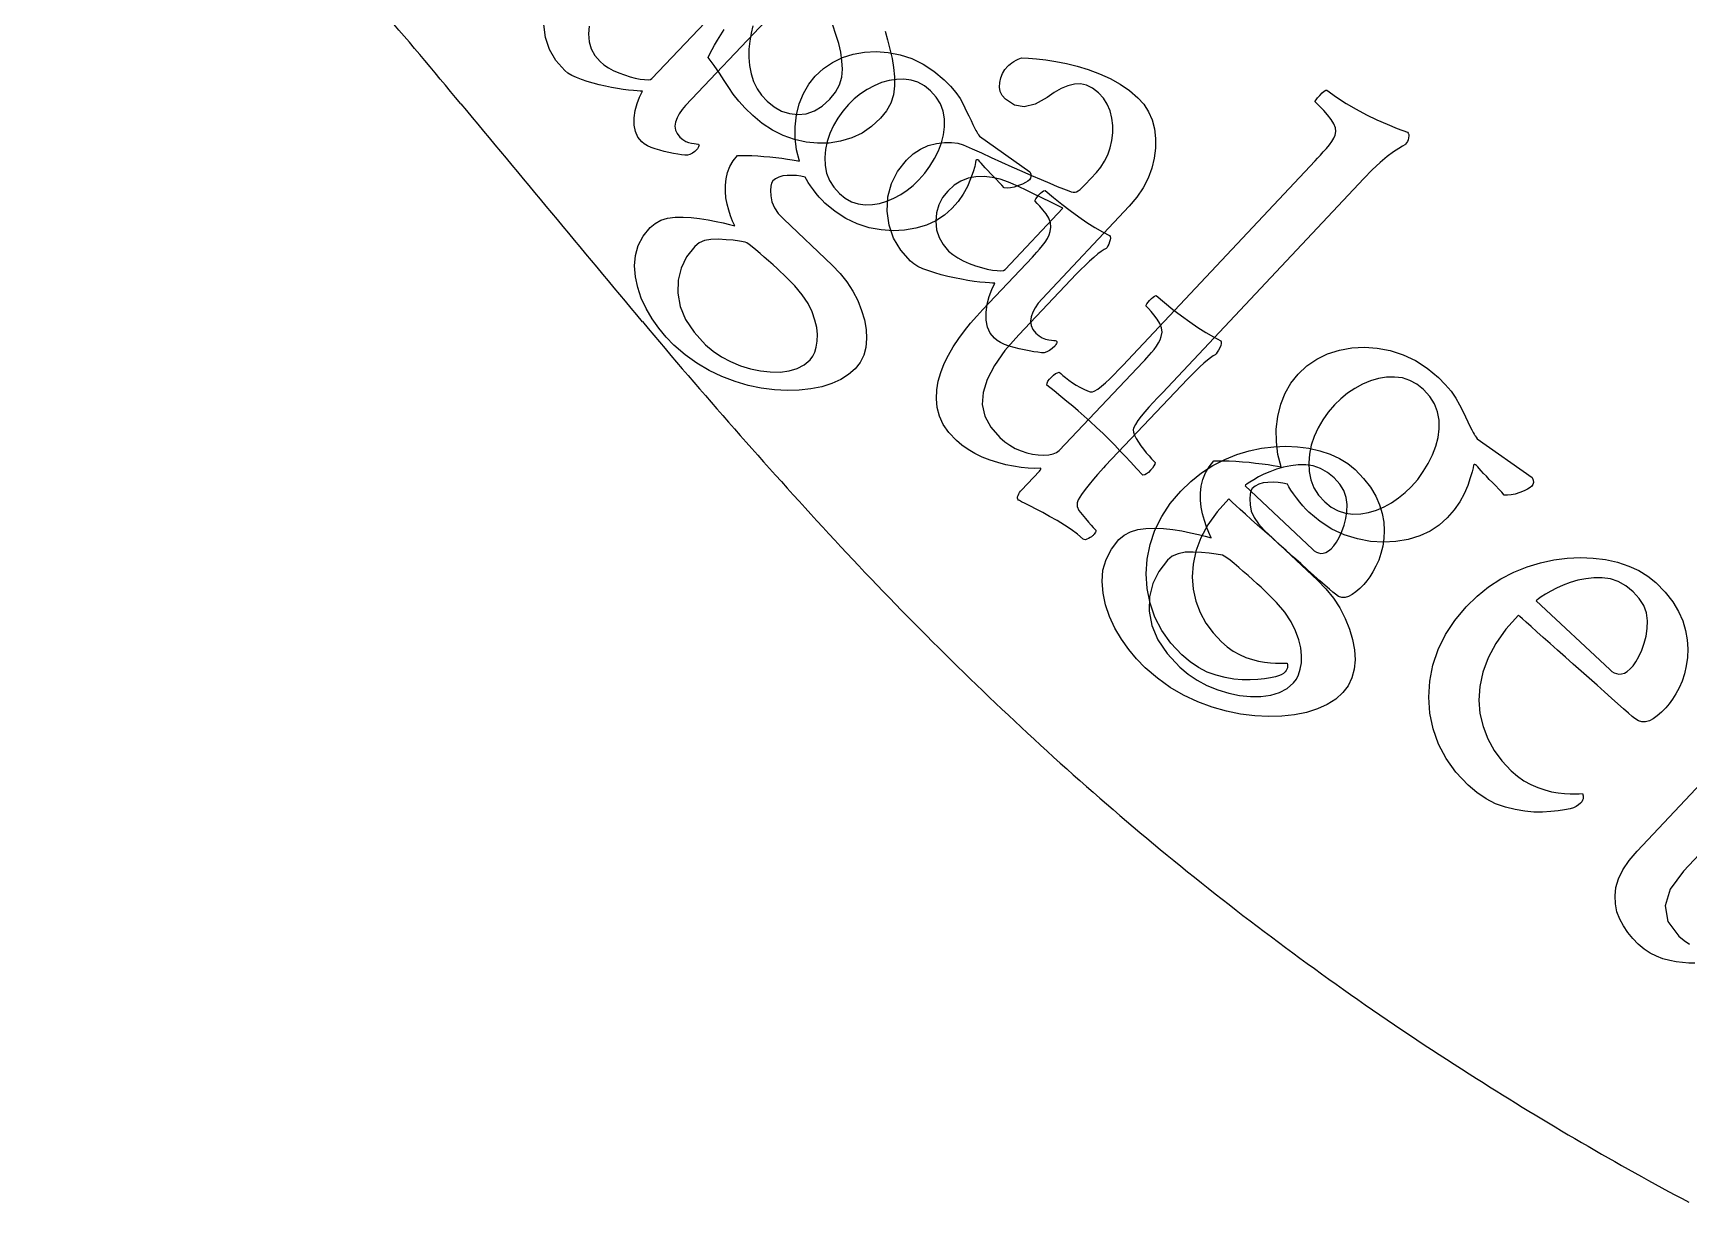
# Model space of a CAD drawing. Header units: millimetres. Extents: x -70 to 70, y -70 to 70.
# Drawn here: x -0.08 to 5.61, y 36.67 to 40.71 of the extents above; entities that cross this region are included whole.
import ezdxf

# ---------------------------------------------------------------- set-up
doc = ezdxf.new("R2010")
doc.units = ezdxf.units.MM
for name, color, linetype in [('CUT_INNER', 6, 'Continuous'), ('CUT_OUTER', 1, 'Continuous'), ('ENGRAVE', 7, 'Continuous'), ('TEXT', 5, 'Continuous')]:
    doc.layers.add(name, color=color, linetype=linetype)

msp = doc.modelspace()

# ---------------------------------------------------------------- linework, layer by layer
at = {"layer": 'CUT_INNER'}
for centre, radius, start, end in [((0.0002, 20.0603), 41.0136, 353.05814, 94.1637), ((0.0003, 20.06), 50.1396, 262.72628, 52.924), ((-15.6439, 26.4044), 22.0847, 39.54753, 41.8332), ((127.5537, 144.8876), 163.775, 219.612412, 219.9536), ((18.0309, 53.1518), 20.9089, 219.98242, 222.644), ((11.9521, 47.5672), 12.6543, 222.69005, 227.07381), ((10.5196, 46.0436), 10.5631, 227.13458, 232.39566), ((10.6326, 46.2078), 10.7622, 232.45253, 237.66813), ((10.6497, 46.1737), 10.7425, 237.494, 242.00017)]:
    msp.add_arc(centre, radius, start, end, dxfattribs=at)
at = {"layer": 'CUT_OUTER'}
msp.add_circle((0, 0), 70.2, dxfattribs=at)
at = {"layer": 'ENGRAVE'}
msp.add_circle((0, 20.0601), 46.307, dxfattribs=at)
at = {"layer": 'TEXT'}
for points in [[(2.4346, 40.7514), (2.1583, 40.4597), (2.1463, 40.4458), (2.1366, 40.4317), (2.129, 40.4174), (2.1237, 40.4029), (2.1215, 40.3888), (2.1232, 40.3755), (2.1289, 40.3632), (2.1386, 40.3517), (2.1487, 40.3431), (2.1588, 40.3367), (2.1688, 40.3324), (2.1787, 40.3302), (2.1877, 40.3291), (2.1947, 40.3281), (2.1998, 40.3273), (2.2029, 40.3266), (2.204, 40.325), (2.2044, 40.3231), (2.2041, 40.3208), (2.2031, 40.3181), (2.2018, 40.3154), (2.2004, 40.3131), (2.199, 40.3111), (2.1977, 40.3095), (2.1899, 40.3022), (2.1818, 40.2963), (2.1732, 40.2918), (2.1643, 40.2888), (2.1555, 40.2895), (2.1446, 40.2909), (2.1317, 40.2928), (2.1167, 40.2953), (2.1008, 40.2983), (2.0851, 40.3018), (2.0695, 40.3059), (2.0541, 40.3105), (2.0397, 40.3158), (2.0271, 40.3216), (2.0164, 40.3282), (2.0075, 40.3354), (1.9944, 40.3514), (1.9858, 40.3704), (1.9817, 40.3924), (1.9819, 40.4175), (1.9855, 40.4432), (1.9914, 40.4671), (1.9995, 40.4891), (2.0098, 40.5094), (2.0026, 40.5096), (1.9923, 40.5102), (1.9789, 40.5114), (1.9624, 40.5131), (1.9438, 40.5154), (1.9244, 40.5185), (1.904, 40.5221), (1.8828, 40.5265), (1.8614, 40.5315), (1.8406, 40.5369), (1.8205, 40.5427), (1.8009, 40.5491), (1.7828, 40.5559), (1.7673, 40.5634), (1.7541, 40.5714), (1.7435, 40.58), (1.7128, 40.6147), (1.6904, 40.6527), (1.6764, 40.694), (1.6706, 40.7386)], [(1.8268, 40.7329), (1.8242, 40.706), (1.8265, 40.6791), (1.8339, 40.6544), (1.8465, 40.6319), (1.8642, 40.6116), (1.8642, 40.6116), (1.8775, 40.6004), (1.8928, 40.5901), (1.9099, 40.5807), (1.9289, 40.5723), (1.9485, 40.565), (1.9673, 40.559), (1.9852, 40.5543), (2.0024, 40.551), (2.0174, 40.549), (2.0291, 40.5487), (2.0375, 40.5499), (2.0426, 40.5528), (2.2255, 40.7458)], [(2.8438, 40.7156), (2.8522, 40.6856), (2.8607, 40.6542), (2.8682, 40.6222), (2.8733, 40.5904), (2.876, 40.5589), (2.8762, 40.5276), (2.8725, 40.4972), (2.8632, 40.4684), (2.8484, 40.4414), (2.8281, 40.416), (2.7977, 40.3878), (2.7647, 40.3653), (2.7292, 40.3484), (2.6911, 40.337), (2.6516, 40.331), (2.612, 40.33), (2.5722, 40.3339), (2.5323, 40.3429), (2.4933, 40.3567), (2.4564, 40.375), (2.4215, 40.398), (2.3888, 40.4255), (2.3634, 40.4506), (2.3412, 40.475), (2.3222, 40.499), (2.3065, 40.5223), (2.2914, 40.546), (2.2747, 40.5712), (2.2563, 40.5977), (2.2363, 40.6256), (2.242, 40.6381), (2.2493, 40.6522), (2.2581, 40.6679), (2.2683, 40.6852), (2.2795, 40.7032), (2.2913, 40.7211)], [(2.3898, 40.7342), (2.3834, 40.7089), (2.3785, 40.6816), (2.3758, 40.6534), (2.3757, 40.6253), (2.3783, 40.5973), (2.3836, 40.5693), (2.3919, 40.5425), (2.4038, 40.5178), (2.4192, 40.4952), (2.4381, 40.4748), (2.4626, 40.4551), (2.4884, 40.4409), (2.5156, 40.4321), (2.5442, 40.4288), (2.573, 40.4316), (2.6008, 40.4413), (2.6277, 40.4579), (2.6535, 40.4814), (2.673, 40.5058), (2.6868, 40.5312), (2.6949, 40.5576), (2.6973, 40.5852), (2.6955, 40.6137), (2.6913, 40.6432), (2.6845, 40.6735), (2.6751, 40.7047), (2.6645, 40.7366)], [(5.6264, 37.511), (5.6064, 37.5113), (5.5849, 37.5126), (5.5629, 37.5155), (5.5404, 37.5201), (5.5174, 37.5262), (5.4946, 37.5346), (5.4729, 37.5456), (5.4522, 37.5594), (5.4326, 37.576), (5.4138, 37.5954), (5.3969, 37.6163), (5.382, 37.6387), (5.3691, 37.6626), (5.3593, 37.6878), (5.3539, 37.7143), (5.3527, 37.7419), (5.3558, 37.7708), (5.3643, 37.8007), (5.3793, 37.8316), (5.4009, 37.8634), (5.4289, 37.8962), (5.851, 38.3452)], [(5.9699, 38.2333), (5.5882, 37.8272), (5.5424, 37.7657), (5.5245, 37.7078), (5.5343, 37.6537), (5.572, 37.6034), (5.5899, 37.5882), (5.6086, 37.5756)]]:
    msp.add_lwpolyline(points, dxfattribs=at)
for points in [[(2.6624, 39.9105), (2.6891, 39.8828), (2.7126, 39.8533), (2.7328, 39.8221), (2.7498, 39.7891), (2.7633, 39.7555), (2.7728, 39.7225), (2.7785, 39.6902), (2.7802, 39.6584), (2.7776, 39.6283), (2.7703, 39.601), (2.7582, 39.5765), (2.7413, 39.5548), (2.7187, 39.5346), (2.6919, 39.5176), (2.6612, 39.5037), (2.6263, 39.493), (2.5885, 39.4855), (2.5487, 39.4812), (2.5069, 39.4801), (2.4633, 39.4823), (2.4185, 39.4879), (2.3736, 39.4973), (2.3285, 39.5106), (2.2831, 39.5276), (2.2388, 39.5485), (2.1965, 39.5735), (2.1564, 39.6025), (2.1183, 39.6356), (2.0911, 39.6636), (2.0662, 39.6939), (2.0434, 39.7266), (2.023, 39.7617), (2.0059, 39.798), (1.9936, 39.8346), (1.9859, 39.8714), (1.9829, 39.9084), (1.9858, 39.9445), (1.9957, 39.9786), (2.0127, 40.0106), (2.0366, 40.0407), (2.0533, 40.0548), (2.0731, 40.0653), (2.096, 40.0722), (2.122, 40.0755), (2.1497, 40.0761), (2.1778, 40.0749), (2.2064, 40.0719), (2.2353, 40.0672), (2.263, 40.0617), (2.2876, 40.0563), (2.3092, 40.0509), (2.3278, 40.0457), (2.32, 40.0624), (2.3129, 40.0805), (2.3066, 40.0999), (2.3011, 40.1206), (2.2969, 40.1422), (2.2949, 40.164), (2.2951, 40.186), (2.2973, 40.2082), (2.3022, 40.23), (2.3105, 40.2505), (2.322, 40.2697), (2.3369, 40.2878), (2.3512, 40.2885), (2.3676, 40.2886), (2.3859, 40.288), (2.4062, 40.2868), (2.4273, 40.2851), (2.4482, 40.2832), (2.4688, 40.2809), (2.4891, 40.2784), (2.5081, 40.2758), (2.5245, 40.2732), (2.5383, 40.2706), (2.5495, 40.2681), (2.5396, 40.3075), (2.5347, 40.3472), (2.5346, 40.3872), (2.5396, 40.4276), (2.5491, 40.4663), (2.563, 40.5014), (2.5813, 40.5329), (2.6038, 40.5608), (2.6321, 40.5868), (2.6634, 40.6081), (2.6976, 40.6246), (2.7347, 40.6365), (2.7737, 40.6435), (2.8135, 40.6455), (2.854, 40.6425), (2.8953, 40.6345), (2.936, 40.6212), (2.9748, 40.6025), (3.0118, 40.5784), (3.0468, 40.5488), (3.0684, 40.5269), (3.0867, 40.5051), (3.1017, 40.4836), (3.1135, 40.4622), (3.1231, 40.442), (3.1317, 40.424), (3.1392, 40.4081), (3.1457, 40.3945), (3.1517, 40.3828), (3.156, 40.3744), (3.1587, 40.3692), (3.1599, 40.3673), (3.1607, 40.3662), (3.1623, 40.3636), (3.1647, 40.3596), (3.168, 40.3541), (3.341, 40.2315), (3.3444, 40.2235), (3.3453, 40.2164), (3.344, 40.2101), (3.3404, 40.2046), (3.3349, 40.2), (3.3266, 40.1952), (3.3157, 40.19), (3.302, 40.1844), (3.2877, 40.1797), (3.2748, 40.1768), (3.2634, 40.1758), (3.2534, 40.1768), (3.2451, 40.1859), (3.2361, 40.1956), (3.2265, 40.2056), (3.2163, 40.2161), (3.2062, 40.2264), (3.1968, 40.2362), (3.1883, 40.2454), (3.1806, 40.254), (3.1743, 40.2612), (3.1697, 40.2664), (3.167, 40.2695), (3.166, 40.2706), (3.1632, 40.2727), (3.1607, 40.2736), (3.1583, 40.2733), (3.1561, 40.2717), (3.1551, 40.2635), (3.1518, 40.25), (3.1461, 40.2314), (3.138, 40.2076), (3.1271, 40.1814), (3.1126, 40.1556), (3.0945, 40.1303), (3.0729, 40.1054), (3.0477, 40.0827), (3.0187, 40.0638), (2.986, 40.0488), (2.9496, 40.0377), (2.9108, 40.031), (2.8712, 40.0291), (2.8306, 40.032), (2.789, 40.0398), (2.748, 40.0527), (2.709, 40.0712), (2.6719, 40.0952), (2.6368, 40.1247), (2.6273, 40.1343), (2.6175, 40.1451), (2.6076, 40.1571), (2.5974, 40.1704), (2.588, 40.1834), (2.5801, 40.195), (2.5739, 40.205), (2.5694, 40.2134), (2.5548, 40.2167), (2.5397, 40.2188), (2.524, 40.2198), (2.5077, 40.2195), (2.4921, 40.2178), (2.4787, 40.214), (2.4673, 40.2082), (2.458, 40.2005), (2.454, 40.1935), (2.4514, 40.1827), (2.4504, 40.168), (2.4509, 40.1494), (2.4546, 40.129), (2.4633, 40.1087), (2.4769, 40.0886), (2.4955, 40.0686)], [(3.7131, 40.4864), (3.7333, 40.4641), (3.7494, 40.4388), (3.7615, 40.4107), (3.7695, 40.3796), (3.7735, 40.3467), (3.7733, 40.3133), (3.769, 40.2792), (3.7606, 40.2445), (3.7479, 40.2101), (3.7307, 40.177), (3.7091, 40.145), (3.683, 40.1143), (3.3832, 39.7954), (3.3703, 39.7802), (3.3597, 39.7648), (3.3516, 39.7492), (3.3459, 39.7334), (3.3435, 39.718), (3.3455, 39.7036), (3.3517, 39.6901), (3.3622, 39.6777), (3.3733, 39.6684), (3.3843, 39.6614), (3.3952, 39.6568), (3.4061, 39.6544), (3.4158, 39.6533), (3.4235, 39.6523), (3.429, 39.6514), (3.4324, 39.6506), (3.4336, 39.6489), (3.434, 39.6468), (3.4337, 39.6443), (3.4327, 39.6414), (3.4312, 39.6384), (3.4298, 39.6359), (3.4283, 39.6337), (3.4268, 39.6319), (3.4184, 39.624), (3.4095, 39.6176), (3.4003, 39.6126), (3.3905, 39.6093), (3.3809, 39.6101), (3.3691, 39.6115), (3.355, 39.6135), (3.3387, 39.6161), (3.3214, 39.6194), (3.3042, 39.6232), (3.2873, 39.6275), (3.2704, 39.6325), (3.2547, 39.6381), (3.241, 39.6445), (3.2293, 39.6516), (3.2196, 39.6594), (3.2053, 39.6768), (3.1959, 39.6974), (3.1912, 39.7214), (3.1914, 39.7487), (3.1952, 39.7767), (3.2015, 39.8027), (3.2102, 39.8268), (3.2214, 39.8489), (3.2136, 39.849), (3.2023, 39.8497), (3.1877, 39.8509), (3.1697, 39.8527), (3.1495, 39.8552), (3.1283, 39.8584), (3.1061, 39.8623), (3.083, 39.867), (3.0597, 39.8723), (3.037, 39.8781), (3.015, 39.8844), (2.9937, 39.8912), (2.974, 39.8986), (2.957, 39.9066), (2.9427, 39.9153), (2.931, 39.9247), (2.8975, 39.9623), (2.8729, 40.0036), (2.8575, 40.0485), (2.851, 40.0971), (2.8537, 40.1458), (2.8656, 40.1913), (2.8868, 40.2335), (2.9172, 40.2724), (2.9404, 40.2938), (2.9653, 40.3104), (2.9919, 40.3223), (3.0202, 40.3295), (3.0478, 40.3327), (3.0724, 40.333), (3.0941, 40.3303), (3.1127, 40.3246), (3.1432, 40.3112), (3.1752, 40.2969), (3.2088, 40.2817), (3.244, 40.2655), (3.2794, 40.2493), (3.3139, 40.2338), (3.3473, 40.219), (3.3798, 40.205), (3.4098, 40.1924), (3.4356, 40.1817), (3.4574, 40.1731), (3.475, 40.1664), (3.4831, 40.1635), (3.4903, 40.162), (3.4966, 40.162), (3.502, 40.1634), (3.5076, 40.1665), (3.5143, 40.1716), (3.5222, 40.1789), (3.5313, 40.1881), (3.5701, 40.2294), (3.5853, 40.2478), (3.5983, 40.2682), (3.6091, 40.2905), (3.6175, 40.3148), (3.6234, 40.3401), (3.6263, 40.3655), (3.6264, 40.391), (3.6236, 40.4167), (3.6175, 40.4414), (3.6077, 40.4641), (3.5942, 40.4849), (3.577, 40.5038), (3.557, 40.5196), (3.5365, 40.5299), (3.5157, 40.5345), (3.4945, 40.5336), (3.4725, 40.5279), (3.4495, 40.5183), (3.4254, 40.5049), (3.4004, 40.4875), (3.3598, 40.4642), (3.3224, 40.4555), (3.2883, 40.4613), (3.2573, 40.4816), (3.2466, 40.4941), (3.2398, 40.5078), (3.2368, 40.5227), (3.2378, 40.5387), (3.2418, 40.5548), (3.2479, 40.5697), (3.2559, 40.5833), (3.2661, 40.5958), (3.2691, 40.5986), (3.2734, 40.602), (3.2792, 40.6062), (3.2864, 40.6111), (3.294, 40.6158), (3.301, 40.6194), (3.3073, 40.622), (3.313, 40.6235), (3.3371, 40.6227), (3.3647, 40.6204), (3.3958, 40.6168), (3.4304, 40.6117), (3.4671, 40.6047), (3.5043, 40.5953), (3.5421, 40.5835), (3.5804, 40.5694), (3.6176, 40.5526), (3.6522, 40.5333), (3.684, 40.5112), (3.7131, 40.4864)], [(2.9998, 40.5107), (2.9788, 40.5277), (2.9565, 40.54), (2.933, 40.5476), (2.9082, 40.5507), (2.8827, 40.5498), (2.8574, 40.5458), (2.8321, 40.5386), (2.8069, 40.5282), (2.7826, 40.5151), (2.7596, 40.5), (2.7382, 40.4828), (2.7182, 40.4635), (2.6987, 40.441), (2.6816, 40.4169), (2.6668, 40.3913), (2.6544, 40.3642), (2.6449, 40.3364), (2.6389, 40.3087), (2.6365, 40.281), (2.6376, 40.2535), (2.6428, 40.2268), (2.6528, 40.2019), (2.6675, 40.1787), (2.6869, 40.1572), (2.7071, 40.1409), (2.7286, 40.129), (2.7515, 40.1216), (2.7756, 40.1186), (2.8003, 40.1194), (2.825, 40.1235), (2.8495, 40.1307), (2.874, 40.1411), (2.8977, 40.154), (2.9199, 40.1688), (2.9407, 40.1855), (2.9599, 40.2042), (2.9801, 40.2273), (2.9981, 40.2517), (3.0138, 40.2774), (3.0272, 40.3043), (3.0378, 40.3318), (3.0449, 40.3592), (3.0484, 40.3865), (3.0483, 40.4138), (3.044, 40.4402), (3.0344, 40.4652), (3.0197, 40.4887), (2.9998, 40.5107)], [(4.3221, 40.2696), (4.3306, 40.2788), (4.3399, 40.289), (4.35, 40.3002), (4.3608, 40.3123), (4.371, 40.3247), (4.3793, 40.3364), (4.3857, 40.3475), (4.3902, 40.3579), (4.3931, 40.3701), (4.3919, 40.3832), (4.3865, 40.3972), (4.3769, 40.4122), (4.3648, 40.4276), (4.3516, 40.4428), (4.3373, 40.4579), (4.3219, 40.4729), (4.3224, 40.4748), (4.3252, 40.4791), (4.3305, 40.4859), (4.3382, 40.4949), (4.3464, 40.5038), (4.3531, 40.5097), (4.3584, 40.5126), (4.3623, 40.5126), (4.395, 40.4891), (4.4286, 40.4671), (4.463, 40.4469), (4.4981, 40.4283), (4.5337, 40.4112), (4.569, 40.3956), (4.6043, 40.3814), (4.6394, 40.3687), (4.642, 40.3652), (4.6435, 40.3607), (4.6438, 40.3553), (4.6431, 40.3488), (4.6414, 40.3422), (4.6392, 40.3364), (4.6364, 40.3313), (4.633, 40.3269), (4.6304, 40.3252), (4.6226, 40.3202), (4.6096, 40.3119), (4.5914, 40.3002), (4.5694, 40.2845), (4.545, 40.2639), (4.5181, 40.2386), (4.4888, 40.2085), (3.7968, 39.4724), (3.7807, 39.4552), (3.7653, 39.4385), (3.7505, 39.4223), (3.7364, 39.4066), (3.7237, 39.3915), (3.7129, 39.3772), (3.7041, 39.3636), (3.6973, 39.3507), (3.6963, 39.3444), (3.6976, 39.3363), (3.7011, 39.3264), (3.7069, 39.3148), (3.7143, 39.3024), (3.7225, 39.2901), (3.7316, 39.2779), (3.7416, 39.2658), (3.7512, 39.2548), (3.7595, 39.2456), (3.7664, 39.2383), (3.7718, 39.2329), (3.7704, 39.2271), (3.7674, 39.2206), (3.7628, 39.2134), (3.7565, 39.2055), (3.7496, 39.1982), (3.7428, 39.1929), (3.7363, 39.1897), (3.7301, 39.1885), (3.7084, 39.2117), (3.6881, 39.2336), (3.669, 39.254), (3.6512, 39.2731), (3.6334, 39.2918), (3.614, 39.3114), (3.5932, 39.3318), (3.571, 39.353), (3.5492, 39.3732), (3.5282, 39.3921), (3.508, 39.4097), (3.4886, 39.4259), (3.4689, 39.4422), (3.4475, 39.4597), (3.4246, 39.4785), (3.4001, 39.4987), (3.4009, 39.505), (3.4038, 39.5117), (3.4086, 39.5187), (3.4154, 39.5261), (3.423, 39.5328), (3.4299, 39.5379), (3.4362, 39.5413), (3.4419, 39.5431), (3.4476, 39.538), (3.4551, 39.5317), (3.4645, 39.5243), (3.4758, 39.5156), (3.4882, 39.5067), (3.5008, 39.4985), (3.5137, 39.491), (3.5269, 39.4841), (3.5391, 39.4788), (3.5491, 39.4759), (3.5569, 39.4755), (3.5625, 39.4775), (3.5749, 39.485), (3.588, 39.4946), (3.6016, 39.5063), (3.6159, 39.52), (3.6307, 39.535), (3.6459, 39.5507), (3.6616, 39.5671), (3.6778, 39.5843)], [(3.0624, 39.9596), (3.0769, 39.9474), (3.0936, 39.9363), (3.1123, 39.9262), (3.133, 39.9171), (3.1544, 39.9092), (3.1749, 39.9028), (3.1944, 39.8977), (3.2131, 39.8941), (3.2295, 39.8921), (3.2422, 39.8918), (3.2514, 39.8931), (3.2569, 39.8963), (3.4553, 40.1072), (3.4344, 40.1173), (3.4111, 40.1286), (3.3852, 40.1412), (3.3567, 40.155), (3.3289, 40.1685), (3.3047, 40.18), (3.2843, 40.1895), (3.2676, 40.1969), (3.2396, 40.2067), (3.2117, 40.2129), (3.1839, 40.2157), (3.1562, 40.2151), (3.1294, 40.2102), (3.1043, 40.2004), (3.0808, 40.1856), (3.0591, 40.1659), (3.0415, 40.1433), (3.0288, 40.1185), (3.0211, 40.0915), (3.0184, 40.0622), (3.021, 40.0329), (3.0292, 40.0061), (3.043, 39.9816), (3.0624, 39.9596)], [(3.7306, 39.5787), (3.7315, 39.5796), (3.7327, 39.5809), (3.7342, 39.5825), (3.7361, 39.5845), (3.7433, 39.5923), (3.7511, 39.601), (3.7594, 39.6107), (3.7684, 39.6215), (3.7768, 39.6326), (3.7838, 39.6436), (3.7893, 39.6545), (3.7933, 39.6653), (3.7958, 39.6803), (3.7943, 39.6953), (3.7887, 39.7105), (3.779, 39.7257), (3.7678, 39.7399), (3.7578, 39.752), (3.7488, 39.762), (3.741, 39.7699), (3.7417, 39.7733), (3.744, 39.7778), (3.7478, 39.7834), (3.7532, 39.79), (3.7592, 39.7965), (3.7649, 39.8013), (3.7703, 39.8046), (3.7754, 39.8062), (3.8043, 39.7821), (3.8332, 39.759), (3.8621, 39.7369), (3.891, 39.716), (3.9192, 39.6966), (3.9464, 39.6793), (3.9724, 39.6641), (3.9974, 39.651), (3.9993, 39.6474), (3.9994, 39.6422), (3.9975, 39.6353), (3.9938, 39.6268), (3.9893, 39.6183), (3.9854, 39.6114), (3.9819, 39.6061), (3.9789, 39.6024), (3.9717, 39.5989), (3.9627, 39.5929), (3.9519, 39.5846), (3.9393, 39.5737), (3.9258, 39.5613), (3.9119, 39.5481), (3.8979, 39.534), (3.8835, 39.5192), (3.6017, 39.2217), (3.5949, 39.2144), (3.5857, 39.2041), (3.574, 39.1908), (3.5598, 39.1746), (3.545, 39.1569), (3.5312, 39.1393), (3.5187, 39.1219), (3.5073, 39.1046), (3.5035, 39.0933), (3.5045, 39.081), (3.5102, 39.0677), (3.5207, 39.0533), (3.5327, 39.0394), (3.5431, 39.0272), (3.552, 39.0169), (3.5594, 39.0084), (3.5626, 39.0053), (3.5652, 39.0029), (3.567, 39.0012), (3.5681, 39.0002), (3.5684, 38.9979), (3.568, 38.9954), (3.5668, 38.9926), (3.5648, 38.9895), (3.5626, 38.9864), (3.5605, 38.9839), (3.5588, 38.9817), (3.5573, 38.9801), (3.5559, 38.979), (3.5531, 38.9771), (3.549, 38.9745), (3.5434, 38.9712), (3.5375, 38.9683), (3.5325, 38.967), (3.5284, 38.9674), (3.5251, 38.9693), (3.5053, 38.9856), (3.4837, 39.0016), (3.4602, 39.0173), (3.435, 39.0326), (3.4095, 39.0471), (3.3858, 39.0603), (3.3636, 39.0721), (3.3431, 39.0825), (3.3258, 39.0911), (3.3132, 39.0974), (3.3053, 39.1015), (3.3022, 39.1033), (3.3, 39.1064), (3.299, 39.1101), (3.2994, 39.1145), (3.3011, 39.1195), (3.3036, 39.1247), (3.3063, 39.1294), (3.3093, 39.1337), (3.3126, 39.1375), (3.3745, 39.2028), (3.3769, 39.2055), (3.3784, 39.2077), (3.3792, 39.2094), (3.3792, 39.2107), (3.3789, 39.2116), (3.3787, 39.2123), (3.3785, 39.2127), (3.3785, 39.2128), (3.3584, 39.2123), (3.3362, 39.2133), (3.312, 39.2157), (3.2857, 39.2195), (3.2584, 39.2249), (3.2314, 39.232), (3.2046, 39.2408), (3.178, 39.2512), (3.1526, 39.2633), (3.1293, 39.2768), (3.108, 39.2918), (3.0888, 39.3082), (3.0635, 39.3354), (3.044, 39.3634), (3.0305, 39.3922), (3.0228, 39.4217), (3.0201, 39.4517), (3.0212, 39.4818), (3.0262, 39.512), (3.0351, 39.5422), (3.0471, 39.5723), (3.0614, 39.6016), (3.0781, 39.6304), (3.097, 39.6585), (3.1173, 39.6856), (3.1378, 39.7114), (3.1587, 39.7358), (3.1799, 39.759), (3.3504, 39.939), (3.3577, 39.9469), (3.3658, 39.956), (3.3748, 39.9664), (3.3847, 39.9781), (3.3941, 39.9903), (3.4017, 40.0026), (3.4075, 40.0148), (3.4116, 40.0269), (3.4141, 40.0419), (3.4126, 40.057), (3.407, 40.0721), (3.3973, 40.0873), (3.3861, 40.1015), (3.3761, 40.1136), (3.3671, 40.1236), (3.3593, 40.1315), (3.36, 40.1349), (3.3623, 40.1394), (3.3661, 40.145), (3.3715, 40.1517), (3.3775, 40.1581), (3.3832, 40.1629), (3.3886, 40.1662), (3.3937, 40.1678), (3.4226, 40.1437), (3.4515, 40.1206), (3.4804, 40.0986), (3.5093, 40.0776), (3.5375, 40.0582), (3.5647, 40.0409), (3.5907, 40.0257), (3.6157, 40.0126), (3.6178, 40.0092), (3.6185, 40.0044), (3.6178, 39.9982), (3.6155, 39.9907), (3.6126, 39.9831), (3.6097, 39.9769), (3.6069, 39.972), (3.6041, 39.9684), (3.5967, 39.9648), (3.5871, 39.9584), (3.5752, 39.9494), (3.5611, 39.9376), (3.546, 39.9242), (3.5311, 39.9103), (3.5164, 39.8958), (3.5018, 39.8808), (3.3038, 39.6718), (3.2559, 39.617), (3.2194, 39.5656), (3.1942, 39.5177), (3.1805, 39.4733), (3.1781, 39.4316), (3.187, 39.3918), (3.2071, 39.3539), (3.2384, 39.3179), (3.255, 39.3037), (3.2726, 39.2915), (3.2913, 39.281), (3.3111, 39.2725), (3.3312, 39.2659), (3.351, 39.2612), (3.3703, 39.2585), (3.3893, 39.2577), (3.4066, 39.2588), (3.4212, 39.2619), (3.4329, 39.2669), (3.4419, 39.2739)], [(2.5022, 39.8722), (2.4946, 39.8793), (2.4848, 39.8884), (2.4729, 39.8993), (2.4587, 39.912), (2.4436, 39.9256), (2.4288, 39.9386), (2.4143, 39.9513), (2.4001, 39.9635), (2.3872, 39.9742), (2.3768, 39.9821), (2.3688, 39.9874), (2.3633, 39.9901), (2.3437, 39.9935), (2.3217, 39.9964), (2.2976, 39.9986), (2.2711, 40.0003), (2.2453, 39.9998), (2.2231, 39.9955), (2.2046, 39.9874), (2.1897, 39.9755), (2.1618, 39.9399), (2.1428, 39.9012), (2.1325, 39.8595), (2.1311, 39.8148), (2.1394, 39.769), (2.1582, 39.7241), (2.1874, 39.6802), (2.2272, 39.6371), (2.2531, 39.6151), (2.2817, 39.5958), (2.3128, 39.5792), (2.3465, 39.5654), (2.3812, 39.5546), (2.4155, 39.5474), (2.4494, 39.5437), (2.4828, 39.5436), (2.5142, 39.5474), (2.5419, 39.5558), (2.5659, 39.5686), (2.5863, 39.586), (2.5951, 39.5976), (2.6021, 39.612), (2.6073, 39.6294), (2.6108, 39.6496), (2.6116, 39.6721), (2.609, 39.6964), (2.6028, 39.7224), (2.5932, 39.7502), (2.579, 39.7794), (2.5591, 39.8094), (2.5335, 39.8404), (2.5022, 39.8722)], [(4.3296, 38.8281), (4.3588, 38.798), (4.3845, 38.766), (4.4067, 38.7321), (4.4253, 38.6962), (4.4401, 38.6597), (4.4507, 38.6239), (4.457, 38.5886), (4.459, 38.554), (4.4563, 38.5213), (4.4484, 38.4915), (4.4353, 38.4648), (4.417, 38.4411), (4.3925, 38.419), (4.3634, 38.4003), (4.33, 38.3851), (4.2921, 38.3733), (4.2509, 38.3649), (4.2076, 38.3601), (4.1621, 38.3587), (4.1145, 38.3609), (4.0658, 38.3668), (4.0168, 38.3769), (3.9676, 38.3911), (3.9182, 38.4095), (3.8698, 38.4321), (3.8237, 38.4591), (3.7798, 38.4906), (3.7382, 38.5264), (3.7085, 38.5568), (3.6812, 38.5897), (3.6563, 38.6252), (3.6339, 38.6633), (3.6152, 38.7028), (3.6016, 38.7426), (3.5931, 38.7826), (3.5897, 38.8229), (3.5926, 38.8622), (3.6033, 38.8994), (3.6216, 38.9344), (3.6476, 38.9672), (3.6657, 38.9827), (3.6872, 38.9942), (3.7121, 39.0018), (3.7404, 39.0055), (3.7706, 39.0062), (3.8012, 39.0051), (3.8323, 39.002), (3.8638, 38.997), (3.894, 38.9911), (3.9208, 38.9853), (3.9444, 38.9795), (3.9647, 38.9739), (3.9561, 38.9921), (3.9483, 39.0117), (3.9413, 39.0328), (3.9352, 39.0554), (3.9306, 39.0788), (3.9284, 39.1026), (3.9284, 39.1265), (3.9307, 39.1508), (3.936, 39.1745), (3.9449, 39.1968), (3.9574, 39.2179), (3.9735, 39.2376), (3.9891, 39.2384), (4.0069, 39.2386), (4.0269, 39.2381), (4.049, 39.2368), (4.072, 39.2351), (4.0947, 39.233), (4.1172, 39.2307), (4.1394, 39.2281), (4.16, 39.2253), (4.1778, 39.2225), (4.1929, 39.2198), (4.2052, 39.217), (4.1942, 39.2599), (4.1886, 39.3031), (4.1884, 39.3467), (4.1936, 39.3907), (4.2039, 39.4329), (4.2189, 39.4712), (4.2386, 39.5056), (4.2631, 39.5361), (4.2938, 39.5645), (4.3277, 39.5878), (4.3649, 39.606), (4.4053, 39.619), (4.4478, 39.6269), (4.4911, 39.6292), (4.5352, 39.6261), (4.5802, 39.6175), (4.6246, 39.6032), (4.6669, 39.583), (4.7072, 39.5569), (4.7455, 39.5248), (4.7691, 39.501), (4.7892, 39.4774), (4.8056, 39.454), (4.8185, 39.4308), (4.8291, 39.4088), (4.8385, 39.3892), (4.8468, 39.372), (4.8539, 39.3572), (4.8604, 39.3445), (4.8652, 39.3354), (4.8682, 39.3298), (4.8695, 39.3276), (4.8703, 39.3265), (4.8721, 39.3237), (4.8748, 39.3193), (4.8784, 39.3133), (5.0673, 39.1805), (5.071, 39.1718), (5.0721, 39.1641), (5.0706, 39.1572), (5.0667, 39.1512), (5.0607, 39.1462), (5.0518, 39.1409), (5.0399, 39.1352), (5.025, 39.1291), (5.0094, 39.1239), (4.9954, 39.1207), (4.983, 39.1196), (4.9721, 39.1205), (4.963, 39.1305), (4.9532, 39.141), (4.9427, 39.1518), (4.9315, 39.1632), (4.9205, 39.1745), (4.9103, 39.1851), (4.9009, 39.195), (4.8925, 39.2043), (4.8855, 39.2122), (4.8806, 39.2178), (4.8776, 39.2212), (4.8766, 39.2223), (4.8735, 39.2247), (4.8707, 39.2256), (4.8681, 39.2253), (4.8657, 39.2235), (4.8647, 39.2146), (4.8611, 39.1999), (4.855, 39.1796), (4.8463, 39.1536), (4.8345, 39.1251), (4.8188, 39.0969), (4.7993, 39.0693), (4.7759, 39.0421), (4.7485, 39.0172), (4.717, 38.9966), (4.6814, 38.9801), (4.6418, 38.9679), (4.5997, 38.9604), (4.5564, 38.9581), (4.5122, 38.9611), (4.467, 38.9694), (4.4222, 38.9833), (4.3797, 39.0033), (4.3392, 39.0293), (4.3008, 39.0613), (4.2904, 39.0717), (4.2798, 39.0834), (4.2689, 39.0964), (4.2577, 39.1108), (4.2474, 39.125), (4.2388, 39.1376), (4.232, 39.1484), (4.227, 39.1576), (4.2112, 39.1611), (4.1947, 39.1633), (4.1776, 39.1643), (4.1598, 39.164), (4.1429, 39.162), (4.1282, 39.1578), (4.1159, 39.1515), (4.1058, 39.1431), (4.1014, 39.1354), (4.0987, 39.1236), (4.0976, 39.1076), (4.0983, 39.0874), (4.1024, 39.0652), (4.1119, 39.0431), (4.1269, 39.0213), (4.1472, 38.9996)], [(4.6945, 39.4832), (4.6716, 39.5015), (4.6473, 39.5148), (4.6216, 39.5231), (4.5945, 39.5263), (4.5668, 39.5253), (4.5393, 39.5208), (4.5118, 39.5128), (4.4844, 39.5013), (4.4579, 39.487), (4.433, 39.4705), (4.4097, 39.4517), (4.388, 39.4306), (4.3669, 39.406), (4.3484, 39.3797), (4.3324, 39.3518), (4.319, 39.3222), (4.3087, 39.2918), (4.3024, 39.2616), (4.2998, 39.2315), (4.3011, 39.2015), (4.3069, 39.1725), (4.3179, 39.1454), (4.334, 39.1202), (4.3552, 39.0969), (4.3773, 39.0792), (4.4008, 39.0663), (4.4257, 39.0583), (4.452, 39.0552), (4.4789, 39.0562), (4.5057, 39.0607), (4.5324, 39.0687), (4.559, 39.0801), (4.5848, 39.0942), (4.6089, 39.1105), (4.6315, 39.1288), (4.6524, 39.1492), (4.6743, 39.1745), (4.6937, 39.2011), (4.7107, 39.2291), (4.7253, 39.2585), (4.7367, 39.2885), (4.7442, 39.3184), (4.7479, 39.3481), (4.7478, 39.3778), (4.7429, 39.4066), (4.7324, 39.4337), (4.7162, 39.4593), (4.6945, 39.4832)], [(4.0248, 39.1072), (3.9852, 39.0628), (3.9533, 39.018), (3.929, 38.9729), (3.9123, 38.9274), (3.9026, 38.8825), (3.8993, 38.8389), (3.9024, 38.7966), (3.912, 38.7556), (3.927, 38.7166), (3.9467, 38.6803), (3.971, 38.6467), (3.9999, 38.6158), (4.0198, 38.5986), (4.0405, 38.5839), (4.0619, 38.5718), (4.0841, 38.5623), (4.1062, 38.5549), (4.1275, 38.5493), (4.1481, 38.5454), (4.168, 38.5433), (4.1862, 38.5423), (4.2018, 38.5419), (4.2148, 38.5421), (4.2253, 38.5427), (4.2259, 38.5415), (4.2264, 38.5392), (4.2268, 38.5359), (4.227, 38.5315), (4.2266, 38.5266), (4.2252, 38.5219), (4.2226, 38.5173), (4.219, 38.5129), (4.2128, 38.5074), (4.2052, 38.5026), (4.1961, 38.4985), (4.1856, 38.495), (4.168, 38.4914), (4.1477, 38.4885), (4.1247, 38.4863), (4.0989, 38.4849), (4.0712, 38.4851), (4.0424, 38.4878), (4.0126, 38.493), (3.9818, 38.5008), (3.9509, 38.512), (3.9209, 38.5274), (3.892, 38.5472), (3.8639, 38.5712), (3.826, 38.6117), (3.7952, 38.6549), (3.7713, 38.7007), (3.7544, 38.7492), (3.7444, 38.7992), (3.7411, 38.8493), (3.7445, 38.8996), (3.7547, 38.95), (3.7714, 38.9995), (3.7945, 39.0466), (3.824, 39.0914), (3.86, 39.1339), (3.8947, 39.1674), (3.9315, 39.1966), (3.9703, 39.2217), (4.0112, 39.2426), (4.0532, 39.2595), (4.0953, 39.2725), (4.1375, 39.2816), (4.1797, 39.2868), (4.2214, 39.2884), (4.2618, 39.2865), (4.3008, 39.2813), (4.3385, 39.2727), (4.3738, 39.2609), (4.4057, 39.2462), (4.4341, 39.2286), (4.4591, 39.2081), (4.4883, 39.1778), (4.5121, 39.1475), (4.5306, 39.1171), (4.5436, 39.0866), (4.5523, 39.0565), (4.5576, 39.0272), (4.5595, 38.9987), (4.5581, 38.971), (4.554, 38.9446), (4.5482, 38.9199), (4.5405, 38.8968), (4.531, 38.8756), (4.5206, 38.8563), (4.5102, 38.8395), (4.4998, 38.825), (4.4895, 38.8129), (4.4754, 38.7989), (4.4619, 38.7874), (4.4491, 38.7784), (4.4369, 38.7719), (4.4251, 38.7684), (4.4137, 38.7684), (4.4024, 38.772), (4.3914, 38.7792), (4.3827, 38.7862), (4.3708, 38.7963), (4.3559, 38.8095), (4.3379, 38.8258), (4.3176, 38.8442), (4.2958, 38.8639), (4.2726, 38.8847), (4.248, 38.9068), (4.2227, 38.9294), (4.1976, 38.9518), (4.1727, 38.974), (4.148, 38.996), (4.1243, 39.0172), (4.1025, 39.0367), (4.0826, 39.0546), (4.0647, 39.0708), (4.0494, 39.0847), (4.0377, 39.0954), (4.0295, 39.1029), (4.0248, 39.1072)], [(4.0815, 39.1526), (4.3123, 38.934), (4.319, 38.9285), (4.3262, 38.9243), (4.3337, 38.9214), (4.3417, 38.9199), (4.35, 38.9203), (4.3587, 38.923), (4.3678, 38.9282), (4.3773, 38.9357), (4.3863, 38.9454), (4.3954, 38.9585), (4.4046, 38.9749), (4.4139, 38.9947), (4.422, 39.0166), (4.4277, 39.0395), (4.431, 39.0632), (4.4319, 39.0878), (4.4289, 39.1124), (4.4205, 39.1358), (4.4068, 39.1581), (4.3877, 39.1793), (4.3647, 39.1981), (4.3407, 39.2118), (4.3157, 39.2204), (4.2896, 39.224), (4.2634, 39.2239), (4.2379, 39.2214), (4.2131, 39.2165), (4.1889, 39.2093), (4.1662, 39.2007), (4.1455, 39.1918), (4.127, 39.1827), (4.1107, 39.1732), (4.0974, 39.1647), (4.0881, 39.1585), (4.0828, 39.1544), (4.0815, 39.1526)], [(4.1553, 38.7857), (4.147, 38.7935), (4.1363, 38.8032), (4.1232, 38.8151), (4.1078, 38.8289), (4.0913, 38.8436), (4.0751, 38.8578), (4.0592, 38.8715), (4.0437, 38.8847), (4.0296, 38.8962), (4.0182, 38.9049), (4.0095, 38.9106), (4.0035, 38.9135), (3.9821, 38.9172), (3.9582, 38.9202), (3.9319, 38.9225), (3.9031, 38.9243), (3.875, 38.9236), (3.8509, 38.9188), (3.8307, 38.9099), (3.8146, 38.8969), (3.7843, 38.858), (3.7637, 38.8158), (3.7528, 38.7703), (3.7514, 38.7216), (3.7606, 38.6718), (3.7812, 38.623), (3.8133, 38.5752), (3.8567, 38.5285), (3.8851, 38.5046), (3.9163, 38.4837), (3.9502, 38.4658), (3.987, 38.4509), (4.0249, 38.4394), (4.0623, 38.4317), (4.0992, 38.4278), (4.1356, 38.4278), (4.1697, 38.4321), (4.1999, 38.4413), (4.226, 38.4554), (4.2481, 38.4744), (4.2576, 38.487), (4.2651, 38.5028), (4.2708, 38.5217), (4.2745, 38.5437), (4.2753, 38.5682), (4.2723, 38.5947), (4.2655, 38.623), (4.2549, 38.6532), (4.2393, 38.6849), (4.2175, 38.7176), (4.1895, 38.7512), (4.1553, 38.7857)], [(5.0203, 38.7077), (4.9774, 38.6591), (4.9428, 38.6102), (4.9165, 38.561), (4.8985, 38.5114), (4.8881, 38.4624), (4.8848, 38.4149), (4.8883, 38.3688), (4.8989, 38.3243), (4.9155, 38.2819), (4.9371, 38.2425), (4.9637, 38.206), (4.9953, 38.1724), (5.0171, 38.1537), (5.0396, 38.1378), (5.063, 38.1247), (5.0872, 38.1144), (5.1113, 38.1065), (5.1346, 38.1005), (5.157, 38.0964), (5.1787, 38.0942), (5.1985, 38.0932), (5.2155, 38.0928), (5.2297, 38.093), (5.2411, 38.0938), (5.2418, 38.0924), (5.2423, 38.09), (5.2427, 38.0863), (5.243, 38.0815), (5.2426, 38.0762), (5.241, 38.071), (5.2382, 38.0661), (5.2344, 38.0612), (5.2276, 38.0552), (5.2193, 38.05), (5.2094, 38.0454), (5.198, 38.0416), (5.1789, 38.0376), (5.1568, 38.0344), (5.1317, 38.0319), (5.1036, 38.0302), (5.0734, 38.0303), (5.0421, 38.0331), (5.0096, 38.0387), (4.976, 38.0471), (4.9423, 38.0591), (4.9097, 38.0758), (4.878, 38.0972), (4.8474, 38.1232), (4.806, 38.1672), (4.7722, 38.2141), (4.746, 38.2639), (4.7274, 38.3167), (4.7163, 38.371), (4.7125, 38.4256), (4.716, 38.4803), (4.7268, 38.5354), (4.7448, 38.5892), (4.7698, 38.6407), (4.8018, 38.6896), (4.8408, 38.736), (4.8784, 38.7726), (4.9183, 38.8047), (4.9605, 38.8322), (5.005, 38.8551), (5.0506, 38.8736), (5.0964, 38.8879), (5.1423, 38.898), (5.1883, 38.9039), (5.2337, 38.9058), (5.2776, 38.9039), (5.3202, 38.8984), (5.3613, 38.8892), (5.3998, 38.8765), (5.4345, 38.8607), (5.4656, 38.8416), (5.4928, 38.8193), (5.5248, 38.7865), (5.5509, 38.7535), (5.5711, 38.7205), (5.5855, 38.6874), (5.595, 38.6547), (5.6009, 38.6228), (5.6031, 38.5918), (5.6017, 38.5616), (5.5974, 38.5328), (5.5911, 38.5058), (5.5828, 38.4807), (5.5725, 38.4575), (5.5613, 38.4365), (5.5501, 38.4181), (5.5389, 38.4023), (5.5277, 38.3891), (5.5124, 38.3738), (5.4977, 38.3612), (5.4838, 38.3514), (5.4705, 38.3442), (5.4577, 38.3404), (5.4452, 38.3404), (5.433, 38.3442), (5.421, 38.3519), (5.4114, 38.3595), (5.3985, 38.3705), (5.3821, 38.3848), (5.3624, 38.4025), (5.3403, 38.4225), (5.3165, 38.4438), (5.2912, 38.4664), (5.2642, 38.4903), (5.2366, 38.5148), (5.2092, 38.5391), (5.182, 38.5632), (5.155, 38.5871), (5.1291, 38.61), (5.1053, 38.6312), (5.0835, 38.6506), (5.0639, 38.6682), (5.0472, 38.6833), (5.0344, 38.6948), (5.0254, 38.703), (5.0203, 38.7077)], [(5.0819, 38.7573), (5.3342, 38.5202), (5.3415, 38.5142), (5.3493, 38.5097), (5.3575, 38.5067), (5.3662, 38.505), (5.3753, 38.5055), (5.3848, 38.5085), (5.3947, 38.5142), (5.4049, 38.5224), (5.4147, 38.533), (5.4246, 38.5473), (5.4345, 38.5652), (5.4445, 38.5868), (5.4533, 38.6107), (5.4594, 38.6356), (5.4629, 38.6614), (5.4637, 38.6883), (5.4604, 38.715), (5.4512, 38.7404), (5.4361, 38.7647), (5.4152, 38.7877), (5.3901, 38.808), (5.3639, 38.8229), (5.3366, 38.8322), (5.3082, 38.836), (5.2797, 38.8357), (5.2519, 38.8329), (5.2249, 38.8275), (5.1986, 38.8195), (5.1739, 38.8101), (5.1515, 38.8003), (5.1314, 38.7903), (5.1136, 38.7799), (5.0991, 38.7706), (5.089, 38.7637), (5.0833, 38.7593), (5.0819, 38.7573)]]:
    msp.add_lwpolyline(points, close=True, dxfattribs=at)

doc.saveas('drawing.dxf')
